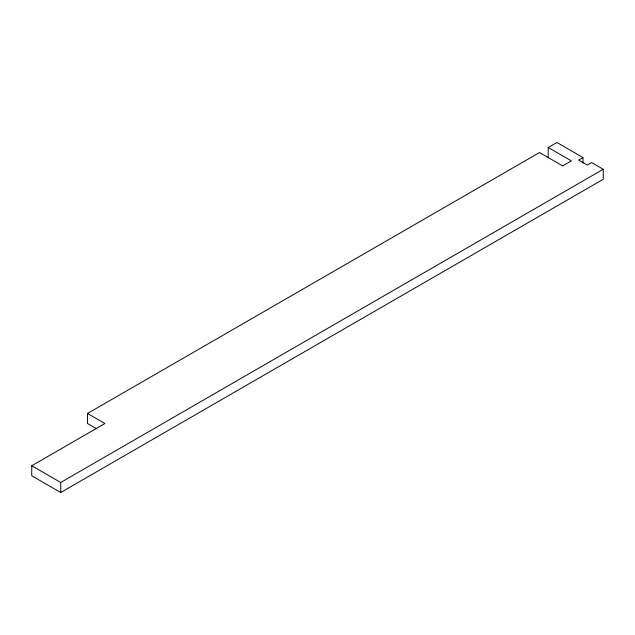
<?xml version="1.0" encoding="UTF-8"?>
<svg xmlns="http://www.w3.org/2000/svg" width="635" height="635" viewBox="0 0 635 635"><rect width="100%" height="100%" fill="white"/><g stroke="black" fill="none" stroke-linecap="round" stroke-linejoin="round"><path stroke-width="0.95" d="M96.631 428.768L87.527 423.513L87.527 413.472L539.512 152.527L562.793 165.965M548.203 157.543L548.203 147.503L556.895 142.486L582.97 157.543L582.97 163.02M582.97 157.543L578.62 160.052L587.311 165.068L591.661 162.56L603.25 169.251L603.25 179.284L60.722 492.514L31.75 475.782L31.75 465.749L104.91 423.513L87.527 413.472M562.689 165.91L571.381 160.885L548.203 147.503M31.75 465.749L60.722 482.473L603.25 169.251M60.722 482.473L60.722 492.514"/></g></svg>
